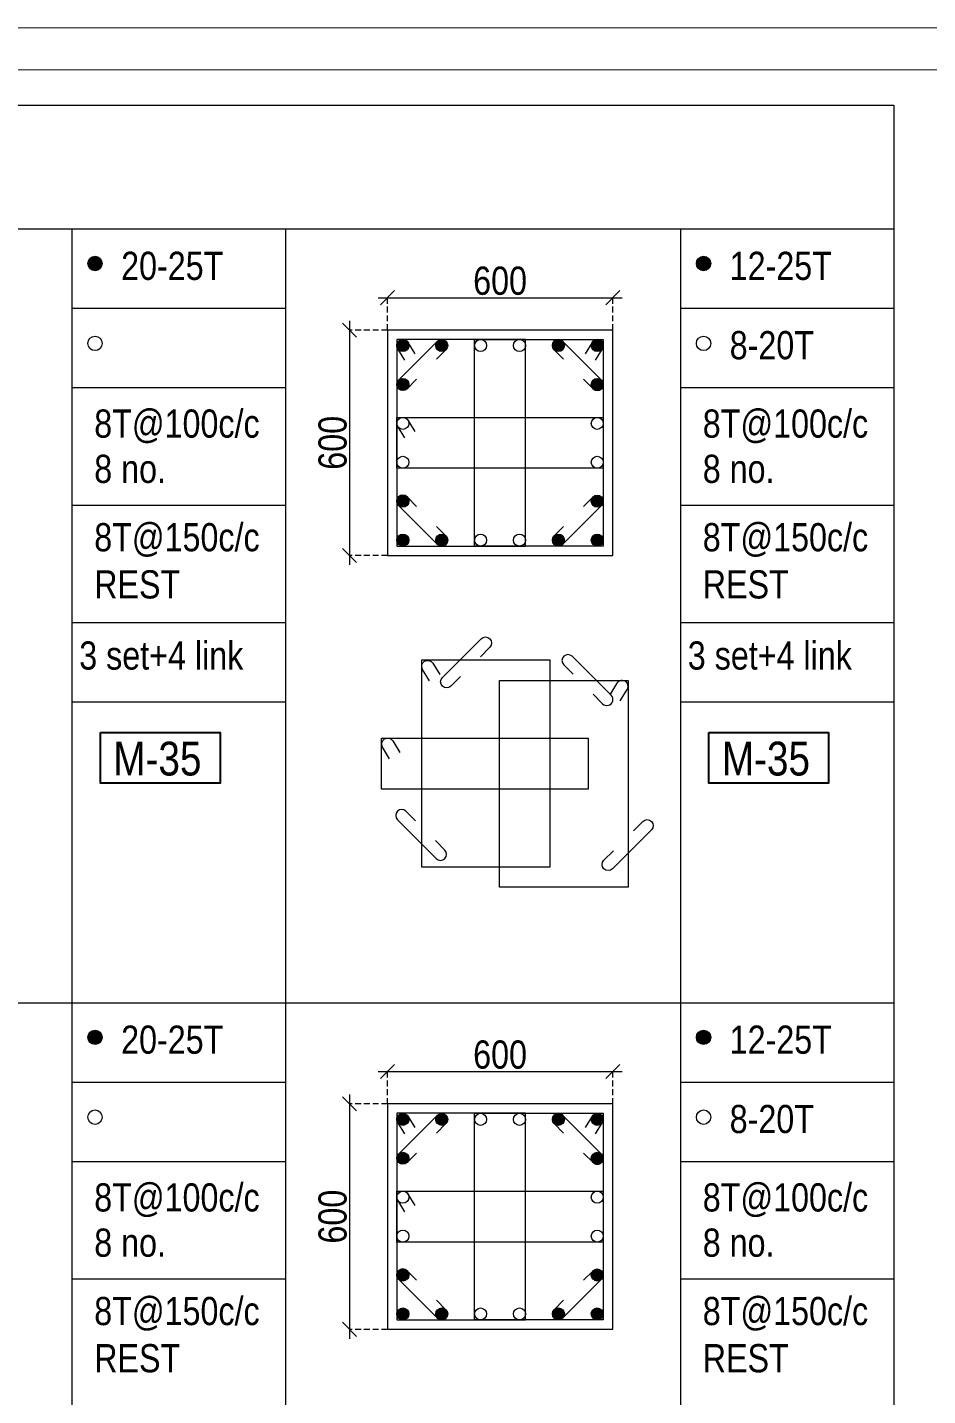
# Model space of a CAD drawing. Header units: millimetres. Extents: x 1112055 to 3390982, y -148532 to 766891.
# Drawn here: x 2207424 to 2217015, y 369766 to 384336 of the extents above; entities that cross this region are included whole.
import ezdxf
from ezdxf.enums import TextEntityAlignment as Align

# ---------------------------------------------------------------- set-up
doc = ezdxf.new("R2010")
doc.units = ezdxf.units.MM
doc.header["$PDMODE"] = 35
doc.header["$PDSIZE"] = -25
doc.linetypes.add('DASHED2', pattern=[0.375, 0.25, -0.125])
doc.linetypes.add('Hidden', pattern=[9.525, 6.35, -3.175])
for name, color, linetype, lineweight in [('B COL. SIZE DIM', 220, 'Continuous', 25), ('B COLSCH', 204, 'Continuous', 20), ('B COLUMN', 1, 'Hidden', 9), ('B STEEL', 34, 'Continuous', 15), ('B TITLE BLOCK', 250, 'Continuous', 0)]:
    doc.layers.add(name, color=color, linetype=linetype, lineweight=lineweight)
doc.layers.add('B TEXT', color=7, linetype='Continuous')
doc.styles.add('dim inside', font='romans.shx', dxfattribs={"width": 0.8, "height": 125})
doc.styles.add('SWINC', font='swissc.ttf')
doc.dimstyles.new('dim inside', dxfattribs={"dimtxt": 125, "dimasz": 100, "dimexe": 0, "dimexo": 0, "dimgap": 10, "dimtad": 0, "dimdec": 0, "dimzin": 0, "dimdsep": 46, "dimtxsty": 'dim inside', "dimblk": 'SMALL', "dimcen": 0.09, "dimadec": 0, "dimazin": 0, "dimtfac": 1, "dimtdec": 0, "dimtofl": 0, "dimtmove": 0, "dimatfit": 3, "dimfxl": 1, "dimtolj": 1, "dimtzin": 0, "dimarcsym": 2})

# ---------------------------------------------------------------- blocks, each defined once
blk = doc.blocks.new('_Oblique')
at = {"color": 0, "linetype": 'ByBlock', "lineweight": -2}
blk.add_line((-0.5, -0.5), (0.5, 0.5), dxfattribs=at)
blk = doc.blocks.new('*D1212')
at = {"layer": 'B COL. SIZE DIM', "color": 250, "lineweight": 9, "ltscale": 250, "transparency": 16777216}
blk.add_line((2211160, 373217), (2213760, 373217), dxfattribs=at)
at = {"layer": 'B COL. SIZE DIM', "color": 250, "linetype": 'DASHED2', "lineweight": 9, "ltscale": 250, "transparency": 16777216}
for p, q in [((2211260, 372872), (2211260, 373217)), ((2213660, 372872), (2213660, 373217))]:
    blk.add_line(p, q, dxfattribs=at)
at = {"layer": 'Defpoints', "color": 0, "ltscale": 250, "transparency": 16777216}
for p in [(2213660, 373217), (2211260, 372872), (2213660, 372872)]:
    blk.add_point(p, dxfattribs=at)
at = {"layer": 'B COL. SIZE DIM', "color": 250, "lineweight": 9, "ltscale": 250, "transparency": 16777216, "xscale": 150, "yscale": 150, "zscale": 150, "rotation": 180}
blk.add_blockref('_Oblique', (2211260, 373217), dxfattribs=at)
at = {"layer": 'B COL. SIZE DIM', "color": 250, "lineweight": 9, "ltscale": 250, "transparency": 16777216, "xscale": 150, "yscale": 150, "zscale": 150}
blk.add_blockref('_Oblique', (2213660, 373217), dxfattribs=at)
at = {"layer": 'B COL. SIZE DIM', "color": 6, "ltscale": 250, "transparency": 16777216, "insert": (2212460, 373396), "char_height": 300, "attachment_point": 5, "style": 'SWINC'}
blk.add_mtext('\\A1;600', dxfattribs=at)
blk = doc.blocks.new('*D1213')
at = {"layer": 'B COL. SIZE DIM', "color": 250, "lineweight": 9, "ltscale": 250, "transparency": 16777216}
blk.add_line((2210856, 372972), (2210856, 370372), dxfattribs=at)
at = {"layer": 'B COL. SIZE DIM', "color": 250, "linetype": 'DASHED2', "lineweight": 9, "ltscale": 250, "transparency": 16777216}
for p, q in [((2211260, 372872), (2210856, 372872)), ((2211260, 370472), (2210856, 370472))]:
    blk.add_line(p, q, dxfattribs=at)
at = {"layer": 'Defpoints', "color": 0, "ltscale": 250, "transparency": 16777216}
for p in [(2211260, 372872), (2210856, 370472), (2211260, 370472)]:
    blk.add_point(p, dxfattribs=at)
at = {"layer": 'B COL. SIZE DIM', "color": 250, "lineweight": 9, "ltscale": 250, "transparency": 16777216, "xscale": 150, "yscale": 150, "zscale": 150}
for p, rotation in [((2210856, 372872), 90), ((2210856, 370472), 270)]:
    blk.add_blockref('_Oblique', p, dxfattribs=dict(at, rotation=rotation))
at = {"layer": 'B COL. SIZE DIM', "color": 6, "ltscale": 250, "transparency": 16777216, "insert": (2210677, 371672), "char_height": 300, "attachment_point": 5, "rotation": 90, "style": 'SWINC'}
blk.add_mtext('\\A1;600', dxfattribs=at)
blk = doc.blocks.new('*D1208')
at = {"layer": 'B COL. SIZE DIM', "color": 250, "lineweight": 9, "ltscale": 250, "transparency": 16777216}
blk.add_line((2211160, 381457), (2213760, 381457), dxfattribs=at)
at = {"layer": 'B COL. SIZE DIM', "color": 250, "linetype": 'DASHED2', "lineweight": 9, "ltscale": 250, "transparency": 16777216}
for p, q in [((2211260, 381112), (2211260, 381457)), ((2213660, 381112), (2213660, 381457))]:
    blk.add_line(p, q, dxfattribs=at)
at = {"layer": 'Defpoints', "color": 0, "ltscale": 250, "transparency": 16777216}
for p in [(2213660, 381457), (2211260, 381112), (2213660, 381112)]:
    blk.add_point(p, dxfattribs=at)
at = {"layer": 'B COL. SIZE DIM', "color": 250, "lineweight": 9, "ltscale": 250, "transparency": 16777216, "xscale": 150, "yscale": 150, "zscale": 150, "rotation": 180}
blk.add_blockref('_Oblique', (2211260, 381457), dxfattribs=at)
at = {"layer": 'B COL. SIZE DIM', "color": 250, "lineweight": 9, "ltscale": 250, "transparency": 16777216, "xscale": 150, "yscale": 150, "zscale": 150}
blk.add_blockref('_Oblique', (2213660, 381457), dxfattribs=at)
at = {"layer": 'B COL. SIZE DIM', "color": 6, "ltscale": 250, "transparency": 16777216, "insert": (2212460, 381636), "char_height": 300, "attachment_point": 5, "style": 'SWINC'}
blk.add_mtext('\\A1;600', dxfattribs=at)
blk = doc.blocks.new('*D1209')
at = {"layer": 'B COL. SIZE DIM', "color": 250, "lineweight": 9, "ltscale": 250, "transparency": 16777216}
blk.add_line((2210856, 381212), (2210856, 378612), dxfattribs=at)
at = {"layer": 'B COL. SIZE DIM', "color": 250, "linetype": 'DASHED2', "lineweight": 9, "ltscale": 250, "transparency": 16777216}
for p, q in [((2211260, 381112), (2210856, 381112)), ((2211260, 378712), (2210856, 378712))]:
    blk.add_line(p, q, dxfattribs=at)
at = {"layer": 'Defpoints', "color": 0, "ltscale": 250, "transparency": 16777216}
for p in [(2211260, 381112), (2210856, 378712), (2211260, 378712)]:
    blk.add_point(p, dxfattribs=at)
at = {"layer": 'B COL. SIZE DIM', "color": 250, "lineweight": 9, "ltscale": 250, "transparency": 16777216, "xscale": 150, "yscale": 150, "zscale": 150}
for p, rotation in [((2210856, 381112), 90), ((2210856, 378712), 270)]:
    blk.add_blockref('_Oblique', p, dxfattribs=dict(at, rotation=rotation))
at = {"layer": 'B COL. SIZE DIM', "color": 6, "ltscale": 250, "transparency": 16777216, "insert": (2210677, 379912), "char_height": 300, "attachment_point": 5, "rotation": 90, "style": 'SWINC'}
blk.add_mtext('\\A1;600', dxfattribs=at)

msp = doc.modelspace()

# ---------------------------------------------------------------- hatches: boundary and pattern name
at = {"layer": 'B STEEL', "lineweight": 9, "ltscale": 0.5}
h = msp.add_hatch(color=34, dxfattribs=at)
edge = h.paths.add_edge_path()
edge.add_arc((2208144.7, 381821.1), 76.8, 0, 360)
h = msp.add_hatch(color=34, dxfattribs=at)
edge = h.paths.add_edge_path()
edge.add_arc((2214627.6, 381821.1), 76.8, 0, 360)
h = msp.add_hatch(color=34, dxfattribs=at)
edge = h.paths.add_edge_path()
edge.add_arc((2211423.9, 380947.9), 64, 0, 360)
h = msp.add_hatch(color=34, dxfattribs=at)
edge = h.paths.add_edge_path()
edge.add_arc((2211838.3, 380947.9), 64, 180, 540, ccw=False)
h = msp.add_hatch(color=34, dxfattribs=at)
edge = h.paths.add_edge_path()
edge.add_arc((2213081.5, 380947.9), 64, 180, 540, ccw=False)
h = msp.add_hatch(color=34, dxfattribs=at)
edge = h.paths.add_edge_path()
edge.add_arc((2213495.8, 380947.9), 64, 180, 540, ccw=False)
h = msp.add_hatch(color=34, dxfattribs=at)
edge = h.paths.add_edge_path()
edge.add_arc((2211423.9, 380533.6), 64, 0, 360)
h = msp.add_hatch(color=34, dxfattribs=at)
edge = h.paths.add_edge_path()
edge.add_arc((2213495.8, 380533.6), 64, 180, 540, ccw=False)
h = msp.add_hatch(color=34, dxfattribs=at)
edge = h.paths.add_edge_path()
edge.add_arc((2211423.9, 379290.4), 64, 0, 360)
h = msp.add_hatch(color=34, dxfattribs=at)
edge = h.paths.add_edge_path()
edge.add_arc((2213495.8, 379290.4), 64, 180, 540, ccw=False)
h = msp.add_hatch(color=34, dxfattribs=at)
edge = h.paths.add_edge_path()
edge.add_arc((2211423.9, 378876), 64, 0, 360, ccw=False)
h = msp.add_hatch(color=34, dxfattribs=at)
edge = h.paths.add_edge_path()
edge.add_arc((2211838.3, 378876), 64, -180, 180)
h = msp.add_hatch(color=34, dxfattribs=at)
edge = h.paths.add_edge_path()
edge.add_arc((2213081.5, 378876), 64, -180, 180)
h = msp.add_hatch(color=34, dxfattribs=at)
edge = h.paths.add_edge_path()
edge.add_arc((2213495.8, 378876), 64, -180, 180)
h = msp.add_hatch(color=34, dxfattribs=at)
edge = h.paths.add_edge_path()
edge.add_arc((2208144.7, 373581.3), 76.8, 0, 360)
h = msp.add_hatch(color=34, dxfattribs=at)
edge = h.paths.add_edge_path()
edge.add_arc((2214627.6, 373581.3), 76.8, 0, 360)
h = msp.add_hatch(color=34, dxfattribs=at)
edge = h.paths.add_edge_path()
edge.add_arc((2211423.9, 372708.1), 64, 0, 360)
h = msp.add_hatch(color=34, dxfattribs=at)
edge = h.paths.add_edge_path()
edge.add_arc((2211838.3, 372708.1), 64, 180, 540, ccw=False)
h = msp.add_hatch(color=34, dxfattribs=at)
edge = h.paths.add_edge_path()
edge.add_arc((2213081.5, 372708.1), 64, 180, 540, ccw=False)
h = msp.add_hatch(color=34, dxfattribs=at)
edge = h.paths.add_edge_path()
edge.add_arc((2213495.8, 372708.1), 64, 180, 540, ccw=False)
h = msp.add_hatch(color=34, dxfattribs=at)
edge = h.paths.add_edge_path()
edge.add_arc((2211423.9, 372293.7), 64, 0, 360)
h = msp.add_hatch(color=34, dxfattribs=at)
edge = h.paths.add_edge_path()
edge.add_arc((2213495.8, 372293.7), 64, 180, 540, ccw=False)
h = msp.add_hatch(color=34, dxfattribs=at)
edge = h.paths.add_edge_path()
edge.add_arc((2211423.9, 371050.5), 64, 0, 360)
h = msp.add_hatch(color=34, dxfattribs=at)
edge = h.paths.add_edge_path()
edge.add_arc((2213495.8, 371050.5), 64, 180, 540, ccw=False)
h = msp.add_hatch(color=34, dxfattribs=at)
edge = h.paths.add_edge_path()
edge.add_arc((2211423.9, 370636.1), 64, 0, 360, ccw=False)
h = msp.add_hatch(color=34, dxfattribs=at)
edge = h.paths.add_edge_path()
edge.add_arc((2211838.3, 370636.1), 64, -180, 180)
h = msp.add_hatch(color=34, dxfattribs=at)
edge = h.paths.add_edge_path()
edge.add_arc((2213081.5, 370636.1), 64, -180, 180)
h = msp.add_hatch(color=34, dxfattribs=at)
edge = h.paths.add_edge_path()
edge.add_arc((2213495.8, 370636.1), 64, -180, 180)

# ---------------------------------------------------------------- linework, layer by layer
at = {"layer": 'B COLSCH', "color": 250, "lineweight": 0}
for p, q in [((2087620, 383508.5), (2216655.7, 383508.5)), ((2216655.7, 383508.5), (2216655.7, 323875.2)), ((2087620, 382189.4), (2216655.7, 382189.4)), ((2207898.4, 382189.4), (2207898.4, 332750.4)), ((2210172.8, 382189.4), (2210172.8, 323875.2)), ((2214381.3, 382189.4), (2214381.3, 332750.4)), ((2207898.4, 381344.4), (2210172.8, 381344.4)), ((2214381.3, 381344.4), (2216655.7, 381344.4)), ((2207898.4, 380499.4), (2210172.8, 380499.4)), ((2214381.3, 380499.4), (2216655.7, 380499.4)), ((2207898.4, 379249.7), (2210172.8, 379249.7)), ((2214381.3, 379249.7), (2216655.7, 379249.7)), ((2207898.4, 377999.9), (2210172.8, 377999.9)), ((2214381.3, 377999.9), (2216655.7, 377999.9)), ((2207898.4, 377154.9), (2210172.8, 377154.9)), ((2214381.3, 377154.9), (2216655.7, 377154.9)), ((2087620, 373949.6), (2216655.7, 373949.6)), ((2207898.4, 373104.6), (2210172.8, 373104.6)), ((2214381.3, 373104.6), (2216655.7, 373104.6)), ((2207898.4, 372259.6), (2210172.8, 372259.6)), ((2214381.3, 372259.6), (2216655.7, 372259.6)), ((2207898.4, 371009.8), (2210172.8, 371009.8)), ((2214381.3, 371009.8), (2216655.7, 371009.8))]:
    msp.add_line(p, q, dxfattribs=at)
at = {"layer": 'B COLUMN', "color": 1, "linetype": 'ByBlock', "lineweight": 20}
for points in [[(2211259.9, 378712), (2213659.9, 378712), (2213659.9, 381112), (2211259.9, 381112)], [(2211259.9, 370472.1), (2213659.9, 370472.1), (2213659.9, 372872.1), (2211259.9, 372872.1)]]:
    msp.add_lwpolyline(points, close=True, dxfattribs=at)
at = {"layer": 'B STEEL', "color": 34, "lineweight": 9, "ltscale": 0.5}
for points in [[(2211359.9, 378812), (2212731.1, 378812), (2212731.1, 381012), (2211359.9, 381012)], [(2213559.9, 378812), (2212188.7, 378812), (2212188.7, 381012), (2213559.9, 381012)], [(2211359.9, 380183.2), (2213559.9, 380183.2), (2213559.9, 379640.7), (2211359.9, 379640.7)], [(2211623.9, 375396.4), (2212995.1, 375396.4), (2212995.1, 377596.4), (2211623.9, 377596.4)], [(2213823.9, 375181.8), (2212452.6, 375181.8), (2212452.6, 377381.8), (2213823.9, 377381.8)], [(2211197.9, 376767.6), (2213397.9, 376767.6), (2213397.9, 376225.2), (2211197.9, 376225.2)], [(2211359.9, 370572.1), (2212731.1, 370572.1), (2212731.1, 372772.1), (2211359.9, 372772.1)], [(2213559.9, 370572.1), (2212188.7, 370572.1), (2212188.7, 372772.1), (2213559.9, 372772.1)], [(2211359.9, 371943.3), (2213559.9, 371943.3), (2213559.9, 371400.9), (2211359.9, 371400.9)]]:
    msp.add_lwpolyline(points, close=True, dxfattribs=at)
for points in [[(2211444.1, 380792.9), (2211369.4, 380914.4, -1), (2211478.4, 380981.5), (2211553.2, 380860)], [(2211570, 380589.1), (2211469.2, 380488.3, -1), (2211378.6, 380578.8), (2211793, 380993.2, -1), (2211883.5, 380902.7), (2211782.7, 380801.8)], [(2213349.7, 380589.1), (2213450.6, 380488.3, 1), (2213541.1, 380578.8), (2213126.7, 380993.2, 1), (2213036.2, 380902.7), (2213137.1, 380801.8)], [(2213475.6, 380792.9), (2213550.4, 380914.4, 1), (2213441.3, 380981.5), (2213366.6, 380860)], [(2211444.1, 379964.1), (2211369.4, 380085.6, -1), (2211478.4, 380152.7), (2211553.2, 380031.2)], [(2211570, 379234.8), (2211469.2, 379335.6, 1), (2211378.6, 379245.1), (2211793, 378830.7, 1), (2211883.5, 378921.3), (2211782.7, 379022.1)], [(2213349.7, 379234.8), (2213450.6, 379335.6, -1), (2213541.1, 379245.1), (2213126.7, 378830.7, -1), (2213036.2, 378921.3), (2213137.1, 379022.1)], [(2212037, 377421.8), (2211936.1, 377320.9, -1), (2211845.6, 377411.5), (2212259.9, 377825.9, -1), (2212350.5, 377735.3), (2212249.6, 377634.5)], [(2213451.6, 377234.3), (2213552.4, 377133.4, 1), (2213643, 377224), (2213228.6, 377638.4, 1), (2213138.1, 377547.8), (2213238.9, 377447)], [(2211708.1, 377377.3), (2211633.4, 377498.8, -1), (2211742.4, 377565.9), (2211817.2, 377444.4)], [(2213739.6, 377162.7), (2213814.4, 377284.2, 1), (2213705.3, 377351.3), (2213630.6, 377229.9)], [(2211282.2, 376548.5), (2211207.4, 376670, -1), (2211316.5, 376737.1), (2211391.2, 376615.6)], [(2211557.8, 375888.2), (2211457, 375989, 1), (2211366.4, 375898.5), (2211780.8, 375484.1, 1), (2211871.4, 375574.6), (2211770.5, 375675.5)], [(2213880.1, 375780.2), (2213981, 375881.1, -1), (2214071.5, 375790.6), (2213657.1, 375376.2, -1), (2213566.6, 375466.7), (2213667.5, 375567.6)], [(2211444.1, 372553.1), (2211369.4, 372674.5, -1), (2211478.4, 372741.7), (2211553.2, 372620.2)], [(2211570, 372349.3), (2211469.2, 372248.4, -1), (2211378.6, 372339), (2211793, 372753.4, -1), (2211883.5, 372662.8), (2211782.7, 372562)], [(2213349.7, 372349.3), (2213450.6, 372248.4, 1), (2213541.1, 372339), (2213126.7, 372753.4, 1), (2213036.2, 372662.8), (2213137.1, 372562)], [(2213475.6, 372553.1), (2213550.4, 372674.5, 1), (2213441.3, 372741.7), (2213366.6, 372620.2)], [(2211444.1, 371724.3), (2211369.4, 371845.8, -1), (2211478.4, 371912.9), (2211553.2, 371791.4)], [(2211570, 370994.9), (2211469.2, 371095.8, 1), (2211378.6, 371005.3), (2211793, 370590.9, 1), (2211883.5, 370681.4), (2211782.7, 370782.3)], [(2213349.7, 370994.9), (2213450.6, 371095.8, -1), (2213541.1, 371005.3), (2213126.7, 370590.9, -1), (2213036.2, 370681.4), (2213137.1, 370782.3)]]:
    msp.add_lwpolyline(points, format="xyb", dxfattribs=at)
for centre, radius in [((2208144.7, 381821.1), 76.8), ((2214627.6, 381821.1), 76.8), ((2208144.7, 380970.9), 76.8), ((2211423.9, 380947.9), 64), ((2211838.3, 380947.9), 64), ((2212252.7, 380947.9), 64), ((2212667.1, 380947.9), 64), ((2213081.5, 380947.9), 64), ((2213495.8, 380947.9), 64), ((2214627.6, 380970.9), 76.8), ((2211423.9, 380533.6), 64), ((2213495.8, 380533.6), 64), ((2211423.9, 380119.2), 64), ((2213495.8, 380119.2), 64), ((2211423.9, 379704.8), 64), ((2213495.8, 379704.8), 64), ((2211423.9, 379290.4), 64), ((2213495.8, 379290.4), 64), ((2211423.9, 378876), 64), ((2211838.3, 378876), 64), ((2212252.7, 378876), 64), ((2212667.1, 378876), 64), ((2213081.5, 378876), 64), ((2213495.8, 378876), 64), ((2208144.7, 373581.3), 76.8), ((2214627.6, 373581.3), 76.8), ((2208144.7, 372731), 76.8), ((2211423.9, 372708.1), 64), ((2211838.3, 372708.1), 64), ((2212252.7, 372708.1), 64), ((2212667.1, 372708.1), 64), ((2213081.5, 372708.1), 64), ((2213495.8, 372708.1), 64), ((2214627.6, 372731), 76.8), ((2211423.9, 372293.7), 64), ((2213495.8, 372293.7), 64), ((2211423.9, 371879.3), 64), ((2213495.8, 371879.3), 64), ((2211423.9, 371464.9), 64), ((2213495.8, 371464.9), 64), ((2211423.9, 371050.5), 64), ((2213495.8, 371050.5), 64), ((2211423.9, 370636.1), 64), ((2211838.3, 370636.1), 64), ((2212252.7, 370636.1), 64), ((2212667.1, 370636.1), 64), ((2213081.5, 370636.1), 64), ((2213495.8, 370636.1), 64)]:
    msp.add_circle(centre, radius, dxfattribs=at)
at = {"layer": 'B TEXT', "color": 1}
for points in [[(2208202.1, 376825.9), (2209476.7, 376825.9), (2209476.7, 376287.9), (2208202.1, 376287.9)], [(2214685, 376825.9), (2215959.6, 376825.9), (2215959.6, 376287.9), (2214685, 376287.9)]]:
    msp.add_lwpolyline(points, close=True, dxfattribs=at)
at = {"layer": 'B TITLE BLOCK', "color": 1, "const_width": 10.1}
msp.add_lwpolyline([(2086797.8, 384330.6), (2086797.8, 305004), (2230948.1, 305004), (2230948.1, 384330.6)], close=True, dxfattribs=at)
at = {"layer": 'B TITLE BLOCK', "color": 250, "lineweight": 0, "const_width": 10.1}
msp.add_lwpolyline([(2087246.3, 383882.2), (2087246.3, 305452.4), (2230499.6, 305452.4), (2230499.6, 383882.2)], close=True, dxfattribs=at)

# ---------------------------------------------------------------- texts
at = {"layer": 'B TEXT', "style": 'SWINC'}
for s, p in [('20-25T', (2208423.2, 381646.6)), ('12-25T', (2214906.1, 381646.6)), ('8-20T', (2214906.1, 380801.6)), ('8T@100c/c', (2208136.3, 379966.7)), ('8T@100c/c', (2214619.2, 379966.7)), ('8 no.', (2208136.3, 379485)), ('8 no.', (2214619.2, 379485)), ('8T@150c/c', (2208136.3, 378756.8)), ('8T@150c/c', (2214619.2, 378756.8)), ('REST', (2208136.3, 378254.4)), ('REST', (2214619.2, 378254.4)), ('3 set+4 link', (2207976.6, 377497.4)), ('3 set+4 link', (2214459.5, 377497.4)), ('20-25T', (2208423.2, 373406.7)), ('12-25T', (2214906.1, 373406.7)), ('8-20T', (2214906.1, 372561.7)), ('8T@100c/c', (2208136.3, 371726.9)), ('8T@100c/c', (2214619.2, 371726.9)), ('8 no.', (2208136.3, 371245.1)), ('8 no.', (2214619.2, 371245.1)), ('8T@150c/c', (2208136.3, 370517)), ('8T@150c/c', (2214619.2, 370517)), ('REST', (2208136.3, 370014.6)), ('REST', (2214619.2, 370014.6))]:
    msp.add_text(s, height=300, dxfattribs=at).set_placement(p)
at = {"layer": 'B TEXT', "color": 1, "style": 'SWINC'}
for p in [(2208339.4, 376261.4), (2214822.3, 376261.4)]:
    msp.add_text('M-35', height=360, dxfattribs=at).set_placement(p, align=Align.BOTTOM_LEFT)

# ---------------------------------------------------------------- dimensions: what is measured, and where the dimension line sits
at = {"layer": 'B COL. SIZE DIM', "color": 250, "ltscale": 250}
for base, p1, p2, picture, middle in [((2213659.9, 381456.9), (2211259.9, 381112), (2213659.9, 381112), '*D1208', (2212459.9, 381635.9)), ((2213659.9, 373217.1), (2211259.9, 372872.1), (2213659.9, 372872.1), '*D1212', (2212459.9, 373396.1))]:
    dim = msp.add_linear_dim(base=base, p1=p1, p2=p2, dimstyle='dim inside', override={"dimtxt": 300, "dimasz": 150, "dimgap": 25, "dimtad": 3, "dimlfac": 0.25, "dimtxsty": 'SWINC', "dimblk1": 'Oblique', "dimblk2": 'Oblique', "dimsah": 1, "dimdle": 100, "dimclrd": 250, "dimclre": 250, "dimclrt": 6, "dimfxl": 1000, "dimlwd": 9, "dimlwe": 9}, dxfattribs=at)
    dim.commit()
    dim.dimension.update_dxf_attribs({"geometry": picture, "text_midpoint": middle})
for base, p1, p2, picture, middle in [((2210856, 378712), (2211259.9, 381112), (2211259.9, 378712), '*D1209', (2210677, 379912)), ((2210856, 370472.1), (2211259.9, 372872.1), (2211259.9, 370472.1), '*D1213', (2210677, 371672.1))]:
    dim = msp.add_linear_dim(base=base, p1=p1, p2=p2, angle=90, dimstyle='dim inside', override={"dimtxt": 300, "dimasz": 150, "dimgap": 25, "dimtad": 3, "dimlfac": 0.25, "dimtxsty": 'SWINC', "dimblk1": 'Oblique', "dimblk2": 'Oblique', "dimsah": 1, "dimdle": 100, "dimclrd": 250, "dimclre": 250, "dimclrt": 6, "dimfxl": 1000, "dimlwd": 9, "dimlwe": 9}, dxfattribs=at)
    dim.commit()
    dim.dimension.update_dxf_attribs({"geometry": picture, "text_midpoint": middle})

doc.saveas('drawing.dxf')
